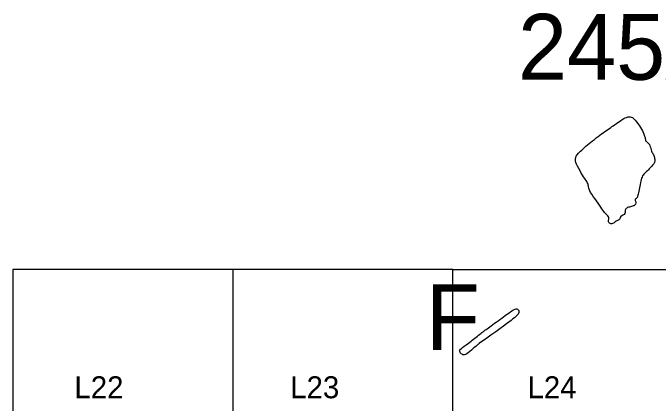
# Model space of a CAD drawing. Extents: x -150 to 419, y -40 to 798.
# Drawn here: x -150 to -3.3, y 269.6 to 358.4 of the extents above; entities that cross this region are included whole.
import ezdxf

# ---------------------------------------------------------------- set-up
doc = ezdxf.new("R2010")
doc.units = 0
for name, color, linetype in [('50 ft grid', 7, 'Continuous'), ('Cellar Feature', 7, 'Continuous'), ('House Numbers', 7, 'Continuous'), ('Trench Features', 7, 'Continuous')]:
    doc.layers.add(name, color=color, linetype=linetype)

msp = doc.modelspace()

# ---------------------------------------------------------------- linework, layer by layer
at = {"layer": '50 ft grid'}
for p, q in [((-50, 300), (-100, 300)), ((-100, 300), (-100, 250)), ((-50, 300), (0, 300)), ((-50, 250), (-50, 300))]:
    msp.add_line(p, q, dxfattribs=at)
msp.add_lwpolyline([(-100, 300), (-150, 300), (-150, 250), (-100, 250)], dxfattribs=at)
at = {"layer": 'Cellar Feature'}
msp.add_open_spline([(-6.16, 329.34), (-6.5, 331.14), (-7.95, 333.28), (-9.22, 334.84), (-10.21, 334.84), (-11.37, 334.26), (-13.16, 332.99), (-15.59, 331.31), (-19.18, 328.64), (-21.73, 326.27), (-22.25, 325.29), (-22.02, 324.24), (-20.74, 321.75), (-19.82, 320.48), (-19.24, 319.61), (-19.18, 318.86), (-18.89, 317.76), (-17.27, 315.61), (-16, 313.65), (-15.36, 312.78), (-14.49, 311.97), (-14.55, 311.56), (-14.72, 310.87), (-14.09, 310.23), (-13.22, 310.69), (-12.93, 311.1), (-12.23, 311.21), (-12.03, 311.54), (-11.86, 312.14), (-11.33, 312.4), (-10.8, 312.74), (-10.84, 313.23), (-10.77, 313.86), (-10.14, 314.19), (-9.08, 314.42), (-8.57, 314.66), (-8.31, 315.19), (-8.51, 315.62), (-8.62, 315.89), (-8.44, 316.17), (-8.11, 316.27), (-7.85, 317.08), (-7.55, 318.54), (-7.29, 320.26), (-6.89, 321.37), (-6.23, 322.1), (-5.31, 322.92), (-4.51, 323.82), (-4.08, 324.35), (-4.08, 325.34), (-4.38, 326.2), (-4.88, 326.86), (-5.11, 328.32), (-5.8, 329.01), (-6.16, 329.34), (-6.16, 329.34), (-6.16, 329.34)], degree=3, dxfattribs=at)
at = {"layer": 'Trench Features'}
msp.add_open_spline([(-44.06, 283.15), (-39.89, 286.1), (-36.01, 288.91), (-34.67, 290.28), (-35.3, 291.15), (-35.86, 291.15), (-38.3, 289.42), (-41.96, 286.7), (-43.46, 285.65), (-45.93, 283.61), (-48, 282.16), (-48.65, 281.54), (-48.09, 280.8), (-47.38, 280.4), (-46.24, 281.25), (-44.43, 282.81), (-44.06, 283.15), (-44.06, 283.15), (-44.06, 283.15)], degree=3, dxfattribs=at)

# ---------------------------------------------------------------- texts
at = {"layer": '50 ft grid'}
for s, p in [('L22', (-136.02, 270.72)), ('L23', (-86.97, 270.72)), ('L24', (-33.03, 270.72))]:
    msp.add_text(s, height=5, dxfattribs=at).set_placement(p)
at = {"layer": 'House Numbers'}
for s, p in [('245A', (-35.18, 343.2)), ('F', (-56.12, 281.67))]:
    msp.add_text(s, height=15, rotation=360, dxfattribs=at).set_placement(p)

doc.saveas('drawing.dxf')
